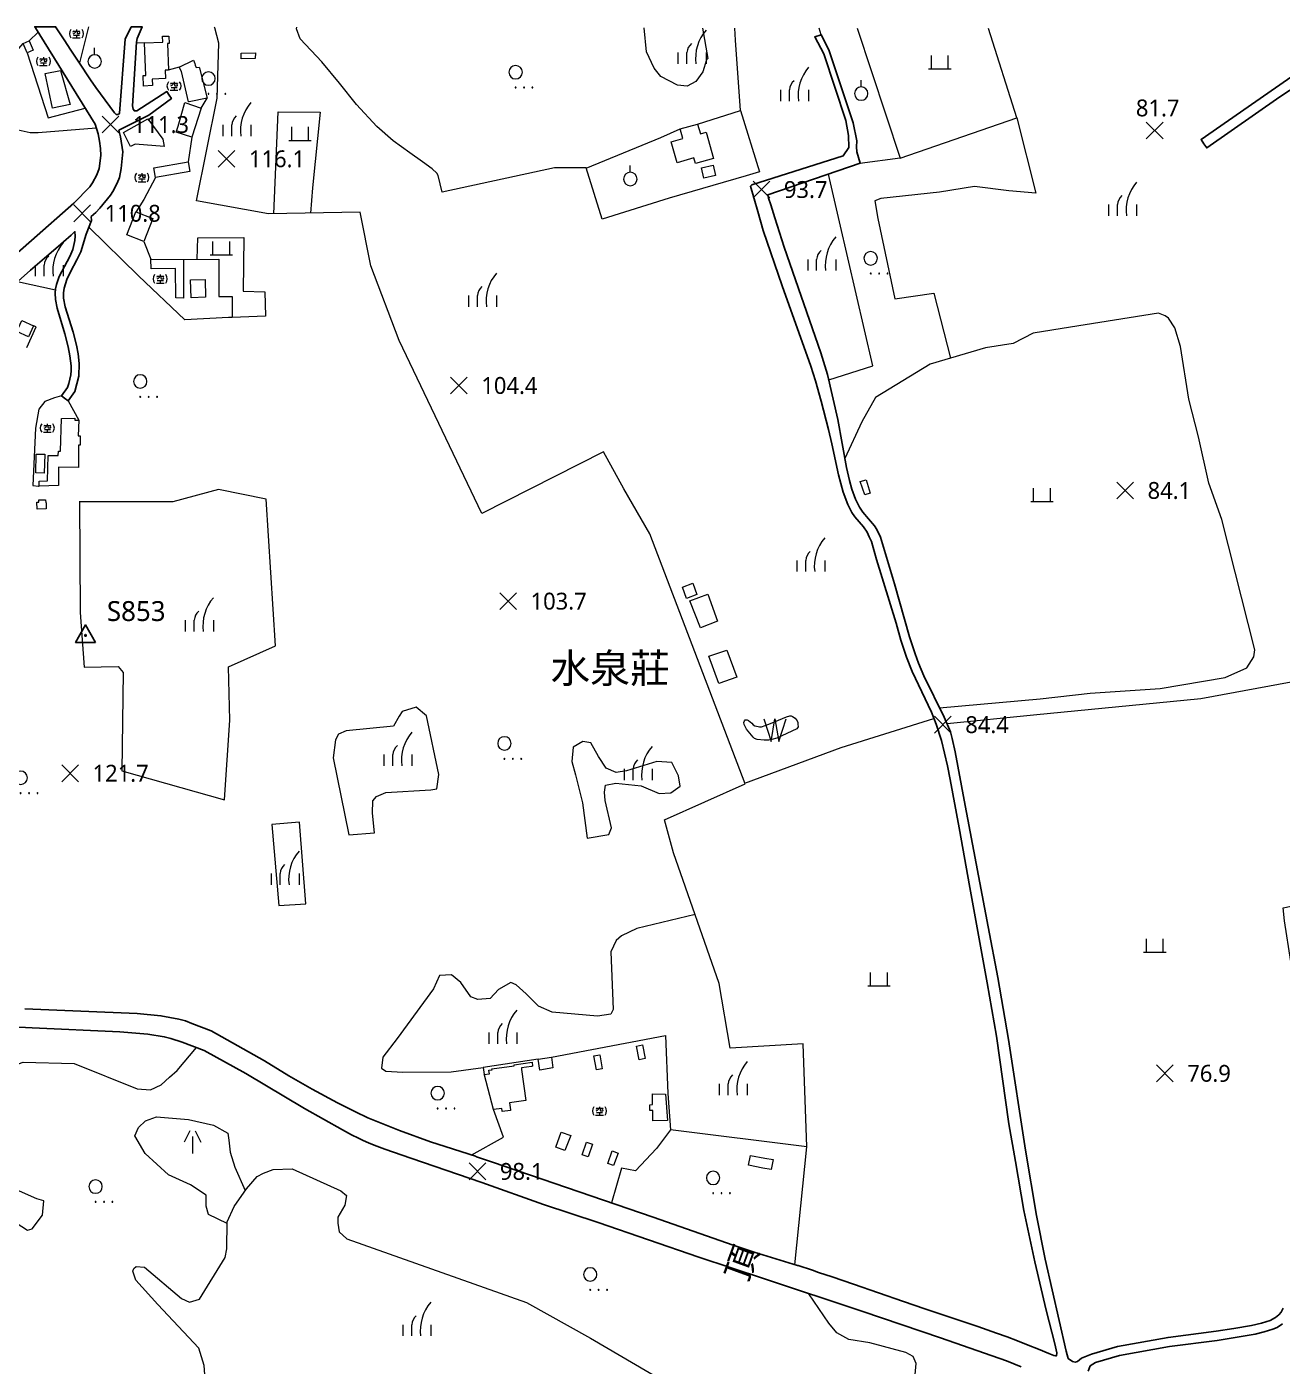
# Model space of a CAD drawing. Extents: x 219840 to 222438, y 2425093 to 2427865.
# Drawn here: x 221213 to 221772, y 2427267 to 2427863 of the extents above; entities that cross this region are included whole.
import ezdxf
from ezdxf.enums import TextEntityAlignment as Align

# ---------------------------------------------------------------- set-up
doc = ezdxf.new("R2010")
doc.units = 0
for name, color, linetype, lineweight in [('9030100', 7, 'Continuous', 20), ('9310100', 7, 'Continuous', 20), ('9520700', 5, 'Continuous', 20), ('9710500', 3, 'Continuous', 20), ('9710800', 3, 'Continuous', 20), ('9720000', 3, 'Continuous', 20), ('9730200', 3, 'Continuous', 20), ('9730301', 3, 'Continuous', 20), ('9790103', 7, 'Continuous', 20)]:
    doc.layers.add(name, color=color, linetype=linetype, lineweight=lineweight)
for name, color, linetype in [('9120102', 7, 'Continuous'), ('9420001', 1, 'Continuous'), ('9420801', 7, 'Continuous'), ('9810200', 7, 'Continuous')]:
    doc.layers.add(name, color=color, linetype=linetype)
doc.layers.add('9790201', color=34, linetype='145', lineweight=20, true_color=0xa55200)
doc.styles.add('LMP', font='Microsoft JhengHei.ttf')
doc.linetypes.add('145', pattern='A,0,-7.5,[10,base.shx,S=1,R=0,X=0,Y=0]', length=7.5)

# ---------------------------------------------------------------- blocks, each defined once
blk = doc.blocks.new('97913')
at = {"linetype": 'Continuous'}
for points in [[(-10, 8.7, 0.333333), (-10, -6.3)], [(10, -6.3, 0.333333), (10, 8.7)]]:
    blk.add_lwpolyline(points, format="xyb", dxfattribs=at)
for points in [[(-5.3, 6.5), (-5.5, 5.4), (-6.1, 3.7)], [(-1.7, 5.9), (-2.2, 3.7), (-3.9, 1.8), (-6.1, 0.7)], [(-5.4, 5.9), (6.4, 5.9), (4.4, 4)], [(0, 8.7), (0, 6.2)], [(1.1, 5.9), (1.1, 2.6), (1.6, 1.5), (5.8, 1.5), (6.3, 2.1), (6, 3.3)], [(-6.9, -6.3), (6.9, -6.3)], [(-5.3, -1.5), (5.5, -1.5)], [(0, -1.5), (0, -6.3)]]:
    blk.add_lwpolyline(points, dxfattribs=at)
blk = doc.blocks.new('97200')
at = {"linetype": 'Continuous'}
for points in [[(6.25, 15, 0.214635), (1.75, 0)], [(-0.25, 9, 0.201941), (-2.25, 5)]]:
    blk.add_lwpolyline(points, format="xyb", dxfattribs=at)
for points in [[(-6.25, 5), (-6.25, 0)], [(-2.25, 0), (-2.25, 5)], [(6.25, 5), (6.25, 0)]]:
    blk.add_lwpolyline(points, dxfattribs=at)
blk = doc.blocks.new('97132')
at = {"linetype": 'Continuous'}
for points in [[(-3.2, 6.8, 1), (2.8, 6.8, 1)], [(-0.4, 0, 1), (0, 0, 1)], [(3.35, 0, 1), (3.75, 0, 1)], [(7.1, 0, 1), (7.5, 0, 1)]]:
    blk.add_lwpolyline(points, format="xyb", close=True, dxfattribs=at)
blk = doc.blocks.new('97331')
at = {"linetype": 'Continuous'}
blk.add_lwpolyline([(0, 3), (0, 6)], dxfattribs=at)
blk.add_lwpolyline([(-3, 0, 1), (3, 0, 1)], format="xyb", close=True, dxfattribs=at)
blk = doc.blocks.new('97135')
at = {"linetype": 'Continuous'}
for points in [[(-1.25, 10), (-3.75, 5)], [(0, 7.5), (0, 0)], [(1.25, 10), (3.75, 5)]]:
    blk.add_lwpolyline(points, dxfattribs=at)
blk = doc.blocks.new('97320')
at = {"linetype": 'Continuous'}
for points in [[(-3.75, 0), (-3.75, 6)], [(3.75, 0), (3.75, 6)], [(-5, 0), (5, 0)]]:
    blk.add_lwpolyline(points, dxfattribs=at)
blk = doc.blocks.new('95220')
at = {"linetype": 'Continuous'}
blk.add_lwpolyline([(-5, 5), (-1.67, -5), (0, 5), (1.67, -5), (5, 5)], dxfattribs=at)
blk = doc.blocks.new('91210')
at = {"linetype": 'Continuous', "flags": 128}
blk.add_lwpolyline([(4.43, -3.12), (-4.43, -3.12), (0, 4.68)], close=True, dxfattribs=at)
at = {"linetype": 'Continuous'}
for points in [[(0, 0.35, 1), (0, -0.35)], [(0, -0.35, 1), (0, 0.35)]]:
    blk.add_lwpolyline(points, format="xyb", dxfattribs=at)
blk = doc.blocks.new('98120')
at = {"linetype": 'Continuous'}
for points in [[(-3.75, -3.75), (3.75, 3.75)], [(-3.75, 3.75), (3.75, -3.75)]]:
    blk.add_lwpolyline(points, dxfattribs=at)

msp = doc.modelspace()

# ---------------------------------------------------------------- linework, layer by layer
at = {"layer": '9310100', "flags": 128}
for points in [[(221215.55, 2427852.5), (221212.89, 2427851.32), (221211.1, 2427855.37), (221213.77, 2427856.54), (221215.55, 2427852.5)], [(221268.65, 2427836.64), (221264.76, 2427836.46), (221264.54, 2427841.12), (221265.79, 2427841.18), (221265.12, 2427855.67), (221273.25, 2427856.05), (221273.19, 2427858.62), (221275.99, 2427858.63), (221276.07, 2427855.39), (221275.39, 2427855.36), (221275.9, 2427843.59), (221274.3, 2427843.52), (221274.47, 2427839.84), (221268.51, 2427839.56), (221268.65, 2427836.64)], [(221314.48, 2427848.72), (221308.17, 2427848.61), (221308.22, 2427851.09), (221314.5, 2427851.2), (221314.48, 2427848.72)], [(221287.75, 2427845.81), (221288.15, 2427844.67), (221289.43, 2427844.94), (221289.57, 2427844.41), (221293.05, 2427831.12), (221284.98, 2427829.45), (221284.68, 2427829.38), (221281.55, 2427842.91), (221280.51, 2427844.88), (221286.97, 2427848.03), (221287.51, 2427846.49), (221287.75, 2427845.81)], [(221231.98, 2427828.23), (221224.16, 2427826.59), (221220.92, 2427842.06), (221227.68, 2427843.42), (221231.98, 2427828.23)], [(221290.41, 2427826.69), (221286.21, 2427813.72), (221279.29, 2427815.94), (221280.17, 2427818.66), (221283.03, 2427829.08), (221290.41, 2427826.69)], [(221273.29, 2427812.88), (221273.91, 2427809.58), (221261.04, 2427810.64), (221258.9, 2427809.61), (221255.72, 2427815.8), (221266.6, 2427821.82), (221273.29, 2427812.88)], [(221511.38, 2427819.57), (221512.6, 2427815.18), (221515.13, 2427815.89), (221518.38, 2427804.26), (221510.42, 2427802.04), (221509.74, 2427804.47), (221502.2, 2427802.36), (221499.59, 2427811.68), (221504.74, 2427813.12), (221503.55, 2427817.39), (221511.38, 2427819.57)], [(221285.35, 2427798.45), (221270.04, 2427795.8), (221269.29, 2427800.15), (221284.6, 2427802.82), (221285.35, 2427798.45)], [(221519.31, 2427796.68), (221514.09, 2427795.51), (221513.06, 2427800.09), (221518.28, 2427801.26), (221519.31, 2427796.68)], [(221268.85, 2427777.56), (221264.87, 2427767.33), (221257.3, 2427770.28), (221261.26, 2427780.5), (221268.85, 2427777.56)], [(221282.53, 2427759.36), (221282.52, 2427742.03), (221279.11, 2427742.19), (221279, 2427755.24), (221268.07, 2427755.11), (221268.03, 2427759.4), (221282.53, 2427759.36)], [(221292.3, 2427742.47), (221285.92, 2427742.29), (221285.58, 2427750.31), (221292.18, 2427750.46), (221292.3, 2427742.47)], [(221215.74, 2427729.8), (221213.5, 2427724.86), (221208.36, 2427727.19), (221210.59, 2427732.13), (221215.74, 2427729.8)], [(221235.74, 2427676.7), (221235.78, 2427666.8), (221226.84, 2427666.84), (221226.8, 2427660.73), (221226.83, 2427658.66), (221218.22, 2427658.4), (221218.22, 2427660.66), (221222.01, 2427660.78), (221222.26, 2427672.11), (221226.74, 2427672), (221226.79, 2427674), (221227.77, 2427674.01), (221228.17, 2427688.58), (221234.16, 2427688.67), (221234.17, 2427687.77), (221235.92, 2427687.77), (221235.68, 2427680.87), (221236.56, 2427680.87), (221236.47, 2427676.71), (221235.74, 2427676.7)], [(221220.8, 2427672.6), (221220.48, 2427664.27), (221216.71, 2427664.33), (221216.88, 2427672.74), (221220.8, 2427672.6)], [(221588.18, 2427655.24), (221585.85, 2427654.61), (221583.78, 2427660.55), (221586.42, 2427661.31), (221588.18, 2427655.24)], [(221221.14, 2427652.33), (221221.16, 2427651.07), (221221.32, 2427651.07), (221221.35, 2427648.28), (221217.3, 2427648.23), (221217.26, 2427651.34), (221218.04, 2427651.35), (221218.03, 2427652.29), (221221.14, 2427652.33)], [(221510.95, 2427610.26), (221506.49, 2427608.48), (221504.6, 2427613.43), (221509.23, 2427615.31), (221510.95, 2427610.26)], [(221520.2, 2427598.29), (221512.64, 2427595.32), (221507.89, 2427607.34), (221515.93, 2427610.41), (221520.2, 2427598.29)], [(221528.86, 2427573.41), (221520.85, 2427570.59), (221516.42, 2427582.77), (221524.44, 2427585.49), (221528.86, 2427573.41)], [(221488.06, 2427403.77), (221485.32, 2427403.23), (221484.19, 2427409.19), (221486.81, 2427409.76), (221488.06, 2427403.77)], [(221446.99, 2427399.57), (221441.2, 2427398.6), (221440.42, 2427403.43), (221446.32, 2427404.36), (221446.99, 2427399.57)], [(221468.89, 2427399.22), (221466.39, 2427398.72), (221465.22, 2427404.95), (221467.83, 2427405.38), (221468.89, 2427399.22)], [(221427.61, 2427384.02), (221428.03, 2427380.92), (221428.06, 2427380.65), (221424.36, 2427380.15), (221424.32, 2427380.44), (221424.17, 2427381.52), (221420.53, 2427381.03), (221416.45, 2427396.38), (221416.39, 2427396.6), (221418.53, 2427396.89), (221418.67, 2427396.9), (221418.46, 2427398.42), (221418.45, 2427398.5), (221419.84, 2427398.68), (221419.78, 2427399.16), (221429.7, 2427400.5), (221429.63, 2427400.99), (221437.65, 2427402.07), (221437.89, 2427400.29), (221437.39, 2427400.22), (221432.92, 2427399.61), (221432.95, 2427399.38), (221433.02, 2427398.93), (221434.9, 2427385.01), (221427.61, 2427384.02)], [(221497.09, 2427387.91), (221497.89, 2427376.19), (221491.43, 2427376.01), (221491.37, 2427380.57), (221490.1, 2427380.57), (221490.12, 2427383.18), (221491.34, 2427383.21), (221491.34, 2427388.03), (221497.09, 2427387.91)], [(221454.86, 2427369.42), (221452.28, 2427362.77), (221448.24, 2427364.26), (221450.61, 2427370.9), (221454.86, 2427369.42)], [(221464.59, 2427365.66), (221462.6, 2427360.03), (221460.03, 2427360.87), (221461.95, 2427366.52), (221464.59, 2427365.66)], [(221475.97, 2427361.7), (221473.9, 2427356.09), (221471.33, 2427357), (221473.3, 2427362.72), (221475.97, 2427361.7)], [(221545.03, 2427358.77), (221544.17, 2427354.29), (221540.45, 2427355), (221534.02, 2427356.22), (221534.86, 2427360.65), (221541.29, 2427359.44), (221545.03, 2427358.77)]]:
    msp.add_lwpolyline(points, close=True, dxfattribs=at)
at = {"layer": '9420001', "flags": 128}
for points in [[(221193.85, 2427749.47), (221214.88, 2427767.68), (221233.67, 2427784.4), (221240.82, 2427791.64), (221242.02, 2427793.46), (221243.95, 2427796.9), (221244.95, 2427799.71), (221245.66, 2427805.53), (221245.57, 2427808.61), (221245.1, 2427812.01), (221244.54, 2427815.14), (221243.13, 2427819.57), (221216.59, 2427862.36), (221216.28, 2427862.8), (221216.25, 2427862.84), (221225.55, 2427862.82), (221225.58, 2427862.78), (221225.59, 2427862.76), (221229.35, 2427857.01), (221232.34, 2427852.43), (221235.95, 2427847.13), (221241.16, 2427839.17), (221243.5, 2427835.79), (221251.76, 2427824.51), (221252.46, 2427823.82), (221253.51, 2427823.86), (221254.02, 2427824.41), (221256.54, 2427857.3), (221259.26, 2427862.76), (221264.16, 2427862.75), (221261.93, 2427857.59), (221261.55, 2427856.04), (221259.74, 2427827.74), (221259.88, 2427826.87), (221260.07, 2427826.24), (221260.63, 2427825.4), (221261.66, 2427825.39), (221275.11, 2427834), (221276.11, 2427832.46), (221277.11, 2427830.91), (221267.04, 2427823.54), (221253.71, 2427816.79), (221254.53, 2427813.83), (221255.46, 2427807.24), (221254.79, 2427799.84), (221253.98, 2427795.84), (221253.04, 2427793.32), (221251.04, 2427789.53), (221249.99, 2427787.94), (221245.32, 2427782.11), (221243.43, 2427780.24), (221241.41, 2427778.36), (221241.53, 2427776.68), (221239.16, 2427770.53), (221236.76, 2427762.68), (221235.09, 2427759.07), (221232.21, 2427753.8), (221230.55, 2427750.33), (221229.33, 2427746.48), (221229.03, 2427744.51), (221229.06, 2427742.14), (221229.8, 2427738.25), (221233.33, 2427727), (221234.87, 2427721.18), (221235.64, 2427717.27), (221236, 2427713), (221235.98, 2427707.43), (221234.14, 2427700.56), (221231.12, 2427696.41), (221229.56, 2427697.54), (221228.13, 2427698.58), (221230.81, 2427702.26), (221231.43, 2427704.17), (221232.32, 2427707.94), (221232.5, 2427709.93), (221232.48, 2427711.94), (221231.94, 2427716.47), (221231.14, 2427720.39), (221229.68, 2427726.21), (221226.32, 2427737.62), (221225.5, 2427741.51), (221225.31, 2427744.27), (221225.5, 2427746.24), (221225.92, 2427748.2), (221227.15, 2427751.79), (221231.89, 2427760.64), (221233.24, 2427763.8), (221234.08, 2427767.71), (221234.24, 2427769.7), (221234.14, 2427771.68), (221232.43, 2427770.12), (221225.63, 2427764.2), (221221.63, 2427760.84), (221214.37, 2427754.51), (221207.5, 2427748.52)], [(221211.87, 2427425.86), (221236.78, 2427424.77), (221261.82, 2427423.76), (221272.48, 2427422.81), (221280.42, 2427421.2), (221283.32, 2427420.54), (221286.16, 2427419.38), (221294.75, 2427415.99), (221318.61, 2427402.67), (221329.33, 2427396.05), (221339.8, 2427390.17), (221351.11, 2427384.07), (221359.12, 2427379.95), (221364.53, 2427377.37), (221378.59, 2427371.68), (221392.44, 2427366.74), (221412.43, 2427360.22), (221412.91, 2427360.06), (221420.11, 2427357.68), (221491.55, 2427333.14), (221527.14, 2427320.66), (221536.52, 2427317.56), (221555.83, 2427311.58), (221556.07, 2427311.6), (221562.48, 2427309.5), (221565.15, 2427308.57), (221571.29, 2427306.58), (221580.75, 2427303.35), (221602.98, 2427295.58), (221612.46, 2427292.39), (221626.7, 2427287.67), (221636.18, 2427284.47), (221644.45, 2427281.56), (221649.15, 2427279.83), (221653.82, 2427278.05), (221658.48, 2427276.23), (221663.13, 2427274.36), (221667.75, 2427272.46), (221669.87, 2427271.58), (221670.71, 2427271.42), (221671.17, 2427271.5), (221671.25, 2427272.73), (221670.35, 2427276.75), (221666.58, 2427291.84), (221661.46, 2427313.26), (221656.59, 2427336.19), (221652.85, 2427357.94), (221649.84, 2427374.63), (221644.49, 2427413.73), (221640.26, 2427437.42), (221632.62, 2427479.79), (221627.75, 2427506.36), (221623.77, 2427527.97), (221622.63, 2427533.92), (221619.95, 2427545.21), (221617.52, 2427552.55), (221615.45, 2427557.87), (221606.89, 2427575.96), (221604.36, 2427582.27), (221601.89, 2427589.87), (221599.75, 2427597.49), (221590.99, 2427625.79), (221588.74, 2427633.78), (221587.81, 2427635.88), (221586.87, 2427637.97), (221585.19, 2427640.3), (221581.34, 2427644.78), (221580.04, 2427646.67), (221578.17, 2427650.21), (221576.1, 2427655.79), (221574.05, 2427663.54), (221571.13, 2427677.22), (221569.63, 2427683.57), (221566.4, 2427696.26), (221563.87, 2427705.37), (221561.8, 2427711.78), (221548.98, 2427747.52), (221540.6, 2427772.13), (221538.11, 2427780.61), (221534.85, 2427791.89), (221535.52, 2427792.54), (221576.23, 2427805.35), (221578.71, 2427809.14), (221578.59, 2427814.45), (221577.38, 2427821.09), (221567.5, 2427850.84), (221563.54, 2427858.33), (221566.43, 2427859.23), (221569.81, 2427852.6), (221580.64, 2427820.15), (221582.3, 2427812.06), (221582.17, 2427809.46), (221582.26, 2427807.25), (221583.02, 2427804.67), (221583.78, 2427802.1), (221542.69, 2427788.09), (221542.9, 2427786.64), (221543.99, 2427783.66), (221545.67, 2427777.89), (221549.97, 2427764.84), (221566.25, 2427717.74), (221569.2, 2427708.19), (221573.8, 2427688.07), (221577.62, 2427666.75), (221578.91, 2427660.89), (221579.99, 2427657.02), (221581.61, 2427652.6), (221583.41, 2427649.02), (221584.86, 2427646.89), (221587.47, 2427643.83), (221590.07, 2427640.78), (221591.18, 2427639.14), (221592.76, 2427635.75), (221599.07, 2427614.97), (221605.76, 2427591.37), (221608.21, 2427583.76), (221609.76, 2427579.6), (221612.11, 2427574.09), (221621.09, 2427555.7), (221623.97, 2427549.1), (221624.68, 2427546.12), (221626.03, 2427540.27), (221630.01, 2427518.68), (221640.78, 2427462.35), (221644.95, 2427439.76), (221649.74, 2427412.18), (221657.26, 2427362.92), (221662.21, 2427333.94), (221666.07, 2427314.51), (221675.38, 2427273.52), (221676.36, 2427270.32), (221678.25, 2427268.87), (221679.47, 2427268.59), (221680.41, 2427268.86), (221682.3, 2427270.34), (221686.68, 2427272.25), (221698.31, 2427275.57), (221720.79, 2427279.67), (221742.14, 2427282.36), (221750.03, 2427283.59), (221757.9, 2427285.01), (221762.37, 2427286.02), (221766.22, 2427287.23), (221768.58, 2427288.46), (221770.13, 2427289.75), (221771.09, 2427290.89), (221772.05, 2427292.64)], [(221788.15, 2427843.22), (221770.48, 2427831.73), (221737.99, 2427808.97), (221736.74, 2427810.83), (221735.5, 2427812.69), (221792.92, 2427852.56)], [(221655.36, 2427266.62), (221648.86, 2427269.2), (221619.52, 2427279.49), (221584.86, 2427291.11), (221540.67, 2427305.86), (221511.84, 2427315.42), (221467.14, 2427330.77), (221442.81, 2427338.83), (221415.26, 2427348.53), (221383.76, 2427359.46), (221372.07, 2427363.34), (221367.32, 2427365.22), (221364.84, 2427366.16), (221362.44, 2427367.25), (221360.41, 2427368.23), (221357.3, 2427369.8), (221353.35, 2427372.01), (221336.35, 2427381.51), (221310.28, 2427397.08), (221291.64, 2427407.34), (221281.95, 2427411.06), (221276.87, 2427412.67), (221273.97, 2427413.46), (221266.63, 2427414.59), (221254.17, 2427415.6), (221215.11, 2427417.43), (221184.73, 2427418.82)], [(221771.81, 2427285.71), (221769.29, 2427284.12), (221767.46, 2427283.31), (221763.62, 2427282.08), (221759.54, 2427281.14), (221742.72, 2427278.28), (221721.4, 2427275.59), (221699.25, 2427271.55), (221688.42, 2427268.46), (221686.19, 2427266.96), (221685.16, 2427264.66)]]:
    msp.add_lwpolyline(points, dxfattribs=at)
at = {"layer": '9520700', "flags": 128}
msp.add_lwpolyline([(221556.05, 2427552.47), (221556.11, 2427551.29), (221555.53, 2427550.39), (221546.7, 2427546.27), (221544.48, 2427545.64), (221543.09, 2427545.42), (221540.93, 2427545.43), (221537.93, 2427545.68), (221536.65, 2427546.19), (221536.03, 2427546.75), (221533.09, 2427550.35), (221532.09, 2427552.44), (221531.96, 2427553.29), (221532.2, 2427553.99), (221532.59, 2427554.45), (221532.89, 2427554.52), (221533.45, 2427554.4), (221534.08, 2427554.11), (221534.8, 2427553.59), (221535.46, 2427552.92), (221536.08, 2427552.19), (221536.81, 2427551.84), (221538.25, 2427551.45), (221538.95, 2427551.38), (221539.85, 2427551.39), (221541.38, 2427551.94), (221543.79, 2427552.81), (221550.95, 2427555.79), (221552.46, 2427556.22), (221553, 2427556.16), (221553.68, 2427555.87), (221554.78, 2427555.21), (221555.18, 2427554.66), (221555.63, 2427553.97), (221555.92, 2427553.29), (221556.05, 2427552.47)], close=True, dxfattribs=at)
at = {"layer": '9790201', "flags": 128}
for points in [[(221240.24, 2427862.8), (221236.15, 2427846.83)], [(221490.12, 2427637.19), (221478.59, 2427657.27), (221469.48, 2427673.66), (221415.3, 2427646.26), (221378.48, 2427723.23), (221365.9, 2427756.5), (221361.19, 2427780.32), (221320.27, 2427779.56), (221288.3, 2427785.43), (221297.46, 2427831.02), (221298.23, 2427855.56), (221296.44, 2427862.31), (221296.3, 2427862.69)], [(221532.95, 2427796.56), (221498.74, 2427786.65), (221468.81, 2427777.24), (221461.74, 2427800.03), (221447.7, 2427800.14), (221397.72, 2427789.31), (221395.84, 2427796.61), (221395.21, 2427797.71), (221393.14, 2427799.56), (221388.93, 2427802.79), (221383.19, 2427806.71), (221375.9, 2427812.03), (221368.61, 2427818.48), (221359.49, 2427828.28), (221351.92, 2427837.81), (221344.1, 2427847.25), (221334.37, 2427857.52), (221332.86, 2427861.94), (221332.93, 2427862.63)], [(221515.91, 2427848.78), (221515.32, 2427848.13), (221513.7, 2427842.74), (221510.55, 2427838.43), (221506.79, 2427836.43), (221502.46, 2427836.86), (221494.93, 2427840.79), (221492.03, 2427844.36), (221488.61, 2427851.65), (221487.62, 2427862.34)], [(221513.5, 2427862.3), (221515.87, 2427848.74)], [(221528.22, 2427856.86), (221528, 2427862.27)], [(221566.43, 2427859.23), (221565.55, 2427862.2)], [(221582.36, 2427862.17), (221601.61, 2427804.45)], [(221653.41, 2427822.39), (221640.81, 2427862.06)], [(221213.77, 2427856.54), (221217.76, 2427860.47)], [(221265.12, 2427855.67), (221261.53, 2427855.62)], [(221530.46, 2427825.62), (221528.22, 2427856.86)], [(221243.69, 2427817.8), (221217.83, 2427815.65), (221214.18, 2427815.62), (221206.27, 2427817.43), (221200.04, 2427821.22), (221196.61, 2427824.36), (221195.55, 2427827.65), (221195.14, 2427832.21), (221195.56, 2427836.41), (221198.21, 2427840.81), (221210.3, 2427854.31), (221211.1, 2427855.37)], [(221212.89, 2427851.32), (221222.26, 2427822.36), (221238.78, 2427826.6)], [(221280.51, 2427844.88), (221275.67, 2427843.58)], [(221290.41, 2427826.69), (221293.05, 2427831.12)], [(221322.7, 2427779.61), (221324.62, 2427824.96), (221343.39, 2427824.83), (221339.98, 2427791.17), (221339, 2427779.91)], [(221511.38, 2427819.57), (221530.46, 2427825.62), (221538.91, 2427798.37), (221532.95, 2427796.56)], [(221653.41, 2427822.39), (221661.98, 2427788.79), (221649.88, 2427789.88), (221634.59, 2427791.81), (221619.02, 2427789.21), (221592.87, 2427786.46), (221590.32, 2427785.32), (221591.6, 2427777.51), (221599.23, 2427741.78), (221616.47, 2427744.28), (221624.01, 2427715.37)], [(221601.61, 2427804.45), (221653.41, 2427822.39)], [(221461.76, 2427799.97), (221495.04, 2427813.64), (221503.55, 2427817.39)], [(221286.21, 2427813.72), (221284.6, 2427802.82)], [(221601.61, 2427804.45), (221583.63, 2427802.05)], [(221569.75, 2427705.79), (221589.41, 2427711.94), (221574.49, 2427776.03), (221569.69, 2427797.3)], [(221270.04, 2427795.8), (221264.91, 2427785.99)], [(221264.91, 2427785.99), (221261.22, 2427780.42)], [(221282.53, 2427759.36), (221298.22, 2427759.4), (221298.29, 2427742.84), (221304.18, 2427742.77), (221304.18, 2427733.52), (221302.52, 2427733.43), (221283.09, 2427732.46), (221262.53, 2427752.01), (221240.35, 2427773.63)], [(221264.83, 2427767.35), (221268.03, 2427759.4)], [(221288.54, 2427759.37), (221288.82, 2427769), (221309.4, 2427769.07), (221309.05, 2427745.27), (221318.78, 2427744.96), (221318.99, 2427734.05), (221304.18, 2427733.52)], [(221208.59, 2427749.47), (221225.45, 2427745.73)], [(221619.09, 2427559.79), (221663.86, 2427563.73), (221686.12, 2427566.31), (221717.24, 2427568.34), (221746.25, 2427573.33), (221755.85, 2427577.65), (221758.99, 2427582.49), (221759.4, 2427585.59), (221744.74, 2427643.56), (221738.89, 2427659.71), (221734.3, 2427680.34), (221730.02, 2427697.14), (221726.38, 2427720.57), (221723.87, 2427728.89), (221720.97, 2427733.14), (221719.51, 2427734.24), (221716.47, 2427735.44), (221677.29, 2427729.16), (221660.75, 2427726.53), (221651.85, 2427721.93), (221639.57, 2427720.03), (221614.91, 2427712.65), (221590.51, 2427697.92), (221584.53, 2427687.04), (221576.9, 2427670.72)], [(221212.74, 2427720.08), (221216.92, 2427729.34)], [(221216.92, 2427729.34), (221215.69, 2427729.82)], [(221228.13, 2427698.58), (221225.04, 2427697.66), (221220.76, 2427696.03), (221218.1, 2427692.7), (221216.58, 2427684.21), (221215.39, 2427658.68), (221217.89, 2427658.47), (221218.22, 2427658.4)], [(221231.12, 2427696.41), (221235.92, 2427687.77)], [(221236.21, 2427651.78), (221236.45, 2427602.28), (221238.35, 2427577.84), (221253.46, 2427578.25), (221255.65, 2427575.57), (221255.1, 2427531.83), (221300.76, 2427518.81), (221303.07, 2427554.29), (221302.59, 2427577.99), (221323.49, 2427587.43), (221319.27, 2427652.57), (221298.13, 2427656.9), (221277.81, 2427651.39), (221236.21, 2427651.5)], [(221559.99, 2427364.48), (221558.41, 2427410.31), (221525.89, 2427408.41), (221521, 2427437.11), (221500.59, 2427495.3), (221496.64, 2427509.92), (221532.49, 2427526.01), (221490.12, 2427637.19)], [(221949.5, 2427511.94), (221934.1, 2427514.14), (221919.03, 2427513.02), (221882.84, 2427507.94), (221872.23, 2427502.34), (221866.01, 2427497.91), (221865.05, 2427495.83), (221871.72, 2427457.18), (221780.49, 2427438.71), (221777.96, 2427440.81), (221775.44, 2427446.97), (221772.67, 2427465.03), (221772.03, 2427470.85), (221810.01, 2427478.71), (221812.94, 2427480.76), (221812.67, 2427483.48), (221804.57, 2427516.76), (221794.24, 2427553.2), (221785.25, 2427573.05), (221735.33, 2427563.76), (221660.95, 2427556.5), (221622.43, 2427552.62)], [(221575.31, 2427542.1), (221616.53, 2427555.09)], [(221532.37, 2427526.31), (221575.31, 2427542.1)], [(221510.23, 2427467.82), (221484.35, 2427461.57), (221477.47, 2427458.32), (221475.16, 2427456.3), (221472.81, 2427451.25), (221473.75, 2427425.53), (221472.7, 2427423.43), (221466.84, 2427422.58), (221446.65, 2427424.35), (221440.58, 2427426.97), (221435.11, 2427432.51), (221430.59, 2427436.57), (221428.26, 2427437.59), (221422.68, 2427434.5), (221419.06, 2427430.51), (221413.47, 2427429.98), (221410.36, 2427431.26), (221405.9, 2427437.63), (221401.78, 2427441), (221396.5, 2427440.66), (221393.73, 2427434.69), (221377.56, 2427412.65), (221371.19, 2427404.39), (221370.7, 2427399.49), (221372.64, 2427398.12), (221380.1, 2427397.64), (221401.67, 2427397.88), (221415.83, 2427399.78)], [(221159.89, 2427359.54), (221179.7, 2427348.85), (221213.02, 2427327.4), (221215.17, 2427327.96), (221219.71, 2427333.98), (221220.27, 2427340.48), (221217.16, 2427341.28), (221208.22, 2427345.28), (221204.8, 2427348.62), (221204.08, 2427362.28), (221204.7, 2427366.28), (221202.18, 2427379.3), (221203.66, 2427392.16), (221204.42, 2427398.69), (221206.5, 2427400.51), (221211.13, 2427402.09), (221233.9, 2427401.55), (221261.88, 2427390.23), (221267.86, 2427389.87), (221272.57, 2427392.04), (221276.32, 2427395.51), (221279.69, 2427398.45), (221288.25, 2427408.64)], [(221446.32, 2427404.32), (221497.13, 2427414.01), (221498.1, 2427388.23), (221499.32, 2427371.94)], [(221440.42, 2427403.43), (221415.83, 2427399.78)], [(221415.83, 2427399.78), (221416.39, 2427396.6)], [(221425.01, 2427368.72), (221420.53, 2427381.03)], [(221301.91, 2427330.27), (221293.61, 2427334.3), (221292.54, 2427338.07), (221292.53, 2427342.97), (221285.61, 2427347.54), (221275.89, 2427351.94), (221265.37, 2427361.44), (221260.83, 2427369.29), (221262.47, 2427373.01), (221265.53, 2427376), (221270.45, 2427377.84), (221284.74, 2427376.56), (221295.9, 2427374.16), (221302.28, 2427370.46), (221302.61, 2427367.42), (221303.28, 2427362.1), (221305.36, 2427355.38), (221310, 2427344.98)], [(221410.61, 2427360.81), (221425.01, 2427368.72)], [(221554.61, 2427311.96), (221559.99, 2427364.48), (221499.32, 2427371.94), (221493.07, 2427363.71), (221483.77, 2427353.72), (221477.43, 2427354.98), (221473.1, 2427339.48)], [(221313.68, 2426712.8), (221303.42, 2426754.2), (221298.57, 2426785.6), (221297.18, 2426809.8), (221296.84, 2426816.47), (221296.24, 2426820.18), (221295.75, 2426821.96), (221287.11, 2426822.65), (221272.6, 2426821.2), (221269.51, 2426832.14), (221269.7, 2426845.19), (221272.37, 2426864.93), (221285.36, 2426884.95), (221284.16, 2426892.35), (221275.82, 2426903.4), (221268.79, 2426914.57), (221257.41, 2426965.66), (221242.36, 2426969.25), (221233.01, 2426982.51), (221217.81, 2426998.75), (221214.53, 2427009.2), (221214.51, 2427036.47), (221205.88, 2427093.06), (221205.01, 2427106.26), (221234.99, 2427116.9), (221247.72, 2427123.83), (221262.03, 2427144.86), (221272.32, 2427161.64), (221274.74, 2427166.82), (221267.03, 2427193.01), (221266.73, 2427199.27), (221275.89, 2427237.5), (221280.2, 2427258.17), (221283.09, 2427259.33), (221290.72, 2427259.85), (221291.95, 2427263.15), (221291.71, 2427267.14), (221289.29, 2427274.9), (221271.02, 2427294.27), (221261.22, 2427305.06), (221259.94, 2427309.06), (221260.39, 2427310.26), (221261.44, 2427311.25), (221265.17, 2427310.89), (221281.67, 2427296.96), (221285.2, 2427295.33), (221289.61, 2427296.62), (221301.07, 2427315.26), (221301.81, 2427318.99), (221301.92, 2427331.13), (221305.03, 2427337.89), (221310.57, 2427345.79), (221315.23, 2427351.22), (221318.08, 2427352.74), (221322.41, 2427354.34), (221330.92, 2427354.61), (221352.48, 2427344.8), (221355.13, 2427342.81), (221354.27, 2427338.55), (221351.23, 2427333.13), (221351.22, 2427330.43), (221351.82, 2427326.57), (221355.23, 2427323.52), (221435.13, 2427295.21), (221463.71, 2427279.28), (221515.99, 2427248.73), (221518.48, 2427244.7), (221518.36, 2427238.79), (221516.88, 2427227.72), (221607.83, 2427213.99), (221665.98, 2427193.77), (221717.94, 2427176.94), (221770.72, 2427164.01), (221815.08, 2427150.93), (221855.94, 2427141.44)], [(221769.49, 2427199.55), (221765.24, 2427192.6), (221762.46, 2427191.28), (221758.41, 2427192.39), (221750.26, 2427198.3), (221740.97, 2427205.43), (221731.16, 2427212.55), (221724.81, 2427216.81), (221719.69, 2427218.08), (221715.48, 2427220.5), (221706.11, 2427228.83), (221698.32, 2427231.58), (221690.13, 2427233.97), (221679.81, 2427235.04), (221669.44, 2427234.53), (221663.75, 2427233.36), (221643.94, 2427235.9), (221623.56, 2427244.13), (221616.15, 2427250.35), (221610.77, 2427254.91), (221607.86, 2427259.81), (221608.7, 2427268.01), (221607.3, 2427271.14), (221604, 2427272.87), (221588.09, 2427277.17), (221578.62, 2427278.71), (221573.29, 2427281.66), (221569.83, 2427286.02), (221560.95, 2427299.09)]]:
    msp.add_lwpolyline(points, dxfattribs=at)
for points in [[(221356.17, 2427503.27), (221367.51, 2427504.17), (221366.59, 2427512.88), (221366.85, 2427518.35), (221368.4, 2427520.32), (221372.64, 2427522.07), (221392.68, 2427523.31), (221395.35, 2427523.68), (221396.19, 2427530.14), (221390.67, 2427556.23), (221386.05, 2427560.07), (221379.85, 2427558.15), (221378.51, 2427556.07), (221376.01, 2427551.64), (221354.94, 2427549.63), (221351.45, 2427548.05), (221350.16, 2427545.6), (221349.16, 2427537.59)], [(221462.27, 2427501.74), (221471.83, 2427503.41), (221473.07, 2427506.38), (221470.18, 2427518.58), (221469.98, 2427522.31), (221470.42, 2427525.32), (221474.99, 2427526.34), (221486.23, 2427525.15), (221494.3, 2427521.71), (221499.4, 2427521.92), (221503.59, 2427524.91), (221502.88, 2427529.5), (221499.92, 2427535.42), (221493.28, 2427535.96), (221479.71, 2427531.79), (221475.17, 2427531.04), (221470.65, 2427533.01), (221467.28, 2427538.16), (221463.77, 2427544.27), (221460.2, 2427544.83), (221455.93, 2427542.31), (221455.31, 2427535.86), (221457.02, 2427530.01), (221460.1, 2427517.47)], [(221324.92, 2427471.85), (221336.92, 2427472.64), (221334.14, 2427508.96), (221321.78, 2427507.9)]]:
    msp.add_lwpolyline(points, close=True, dxfattribs=at)

# ---------------------------------------------------------------- block references
at = {"layer": '9120102'}
ref = msp.add_blockref('91210', (221238.88, 2427592), dxfattribs=at)
ref.add_attrib('PTN', 'S853', (221248.4, 2427598.43), dxfattribs={"layer": '0', "height": 8.85, "style": 'LMP'})
at = {"layer": '9520700'}
msp.add_blockref('95220', (221545.78, 2427549.85), dxfattribs=at)
at = {"layer": '9710500'}
for p in [(221430.54, 2427835.82), (221293.83, 2427833), (221588.62, 2427753.02), (221263.45, 2427698.23), (221425.57, 2427537.15), (221210.2, 2427521.87), (221395.83, 2427381.51), (221243.57, 2427339.96), (221518.47, 2427343.83), (221463.76, 2427300.86)]:
    msp.add_blockref('97132', p, dxfattribs=at)
at = {"layer": '9710800'}
msp.add_blockref('97135', (221286.5, 2427361.55), dxfattribs=at)
at = {"layer": '9720000'}
for p in [(221508.88, 2427846.38), (221554.55, 2427829.81), (221306.26, 2427814.16), (221700.51, 2427778.71), (221222.74, 2427751.81), (221566.61, 2427754.33), (221415.59, 2427738.23), (221561.73, 2427620.39), (221289.55, 2427593.81), (221377.95, 2427533.96), (221484.86, 2427527.6), (221327.72, 2427481.05), (221424.61, 2427410.27), (221527.22, 2427387.42), (221386.33, 2427280.29)]:
    msp.add_blockref('97200', p, dxfattribs=at)
at = {"layer": '9730200'}
for p in [(221619.22, 2427844.06), (221334.41, 2427812.28), (221299.36, 2427761.36), (221664.71, 2427651.58), (221714.92, 2427451.02), (221592.09, 2427436.06)]:
    msp.add_blockref('97320', p, dxfattribs=at)
at = {"layer": '9730301'}
for p in [(221242.94, 2427847.42), (221584.2, 2427833.12), (221481.4, 2427795.1)]:
    msp.add_blockref('97331', p, dxfattribs=at)
at = {"layer": '9790103', "xscale": 0.25, "yscale": 0.25, "zscale": 0.25}
for p in [(221234.82, 2427859.43), (221220.14, 2427847.17), (221278.28, 2427836.21), (221264.01, 2427795.49), (221272.16, 2427750.37), (221221.88, 2427683.98), (221467.7, 2427380.12)]:
    msp.add_blockref('97913', p, dxfattribs=at)
at = {"layer": '9810200'}
for p in [(221249.99, 2427819.35, 111.29), (221714.85, 2427816.68, 81.66), (221301.63, 2427804.09, 116.12), (221539.79, 2427790.44, 93.74), (221237.39, 2427779.85, 110.76), (221405.08, 2427703.24, 104.35), (221701.68, 2427656.52, 84.06), (221427.01, 2427607.27, 103.72), (221620.51, 2427552.3, 84.42), (221232.02, 2427530.68, 121.65), (221719.35, 2427397.15, 76.91), (221413.36, 2427353.52, 98.09)]:
    msp.add_blockref('98120', p, dxfattribs=at)

# ---------------------------------------------------------------- texts
at = {"layer": '9030100', "style": 'LMP'}
msp.add_text('水泉莊', height=13, dxfattribs=at).set_placement((221472.39, 2427577.65), align=Align.MIDDLE)
at = {"layer": '9420801', "style": 'LMP'}
msp.add_text('頂', height=11, rotation=69.98103, dxfattribs=at).set_placement((221530.92, 2427312.73), align=Align.MIDDLE_CENTER)
at = {"layer": '9810200', "style": 'LMP'}
for s, p in [('81.7', (221706.47, 2427826.73, 81.66)), ('111.3', (221259.99, 2427819.35, 111.29)), ('116.1', (221311.63, 2427804.09, 116.12)), ('93.7', (221549.79, 2427790.44, 93.74)), ('110.8', (221247.39, 2427779.85, 110.76)), ('104.4', (221415.08, 2427703.24, 104.35)), ('84.1', (221711.68, 2427656.52, 84.06)), ('103.7', (221437.01, 2427607.27, 103.72)), ('84.4', (221630.51, 2427552.3, 84.42)), ('121.7', (221242.02, 2427530.68, 121.65)), ('76.9', (221729.35, 2427397.15, 76.91)), ('98.1', (221423.36, 2427353.52, 98.09))]:
    msp.add_text(s, height=7.5, dxfattribs=at).set_placement(p, align=Align.MIDDLE_LEFT)

doc.saveas('drawing.dxf')
